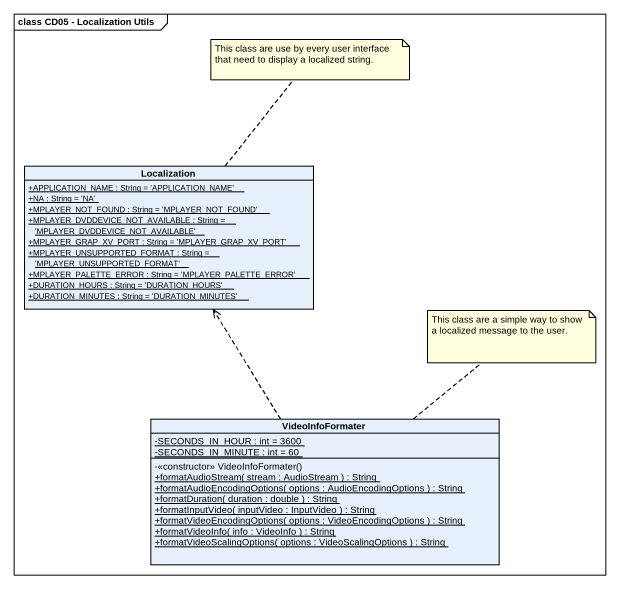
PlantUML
@startuml
mainframe class CD05 - Localization Utils
hide circle
hide empty members
skinparam classAttributeIconSize 0
class Localization {
  {static} +APPLICATION_NAME : String = 'APPLICATION_NAME'
  {static} +NA : String = 'NA'
  {static} +MPLAYER_NOT_FOUND : String = 'MPLAYER_NOT_FOUND'
  {static} +MPLAYER_DVDDEVICE_NOT_AVAILABLE : String = 'MPLAYER_DVDDEVICE_NOT_AVAILABLE'
  {static} +MPLAYER_GRAP_XV_PORT : String = 'MPLAYER_GRAP_XV_PORT'
  {static} +MPLAYER_UNSUPPORTED_FORMAT : String = 'MPLAYER_UNSUPPORTED_FORMAT'
  {static} +MPLAYER_PALETTE_ERROR : String = 'MPLAYER_PALETTE_ERROR'
  {static} +DURATION_HOURS : String = 'DURATION_HOURS'
  {static} +DURATION_MINUTES : String = 'DURATION_MINUTES'
}
class VideoInfoFormater {
  {static} -SECONDS_IN_HOUR : int = 3600
  {static} -SECONDS_IN_MINUTE : int = 60
  -<<constructor>> VideoInfoFormater()
  {static} +formatAudioStream( stream : AudioStream ) : String
  {static} +formatAudioEncodingOptions( options : AudioEncodingOptions ) : String
  {static} +formatDuration( duration : double ) : String
  {static} +formatInputVideo( inputVideo : InputVideo ) : String
  {static} +formatVideoEncodingOptions( options : VideoEncodingOptions ) : String
  {static} +formatVideoInfo( info : VideoInfo ) : String
  {static} +formatVideoScalingOptions( options : VideoScalingOptions ) : String
}
VideoInfoFormater .up.> Localization
note top of Localization : This class are use by every user interface that need to display a localized string.
note top of VideoInfoFormater : This class are a simple way to show a localized message to the user.
@enduml
